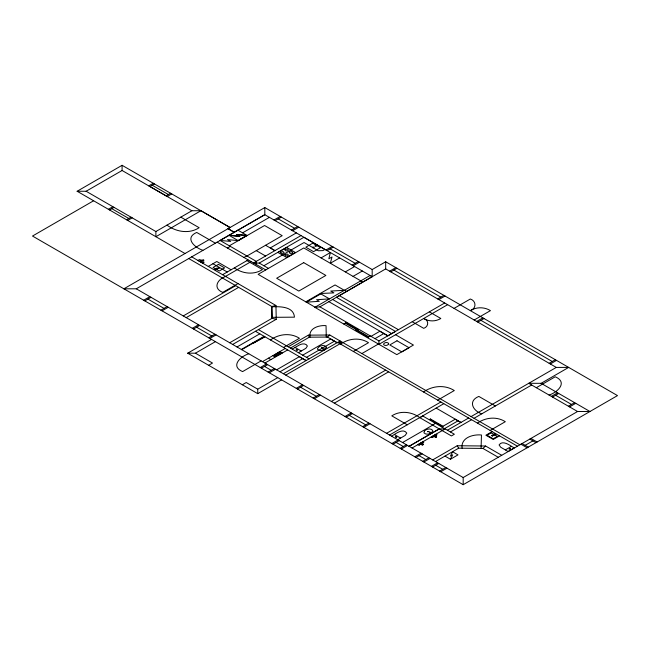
<?xml version="1.0" encoding="UTF-8"?>
<svg xmlns="http://www.w3.org/2000/svg" width="650" height="650" viewBox="0 0 650 650"><rect width="100%" height="100%" fill="white"/><g stroke="black" fill="none" stroke-linecap="round" stroke-linejoin="round"><path stroke-width="0.97" d="M211.543 339.414L187.679 353.194L257.741 393.648L257.741 389.179L277.737 377.634M444.689 302.981L378.95 340.933L378.95 344.338L396.833 354.64L413.441 345.053L395.59 334.742M93.608 200.761L32.5 236.047L463.182 484.697L617.5 395.598L385.678 261.763L372.19 269.547L264.826 207.561L264.81 214.703L136.273 288.803L123.882 288.803L230.076 227.516L200.956 210.706L191.88 210.754L155.886 231.53L86.117 191.254L77.139 191.254L122.086 165.303L230.051 227.508M462.093 448.207C460.631 437.637 473.086 434.127 481.463 435.004L481.081 448.386M450.434 459.249L452.725 454.797L450.418 456.121L452.571 451.75L457.998 454.878L450.434 459.249L445.014 456.121M322.351 348.238C322.822 346.726 319.889 348.887 322.156 348.351M290.428 348.083L309.311 337.188L327.47 337.074L329.777 335.01L519.919 444.787M435.5 461.565L458.689 448.175L482.893 448.411L485.599 446.014L501.702 455.301M470.316 310.627C476.507 308.652 476.507 300.974 470.316 299.008L454.058 308.392M298.48 352.641L305.849 348.343L307.409 346.019C305.906 342.964 301.519 343.655 299.057 345.158L292.281 349.066M397.824 439.717L405.194 435.419L406.762 433.095C403.008 427.611 395.233 434.208 391.625 436.142M153.262 183.251L148.777 185.851L167.286 196.503L171.771 193.903M149.947 186.518L154.432 183.926M166.124 195.829L170.609 193.237M220.041 240.443L264.81 214.703L372.19 276.697L372.19 269.547M86.117 191.254L122.094 170.487L191.88 210.754M108.371 209.284L112.864 206.692M109.533 209.958L114.026 207.366M126.539 219.773L131.032 217.181M127.701 220.447L132.194 217.847M200.956 210.706L155.886 236.722L155.886 231.53M242.58 232.854L269.409 217.36M229.32 245.806L264.574 225.509L282.189 235.682L246.992 256.002M273.983 220.001L280.183 216.426M227.378 248.072L230.319 246.374M275.145 220.675L281.344 217.092M143.666 300.227L149.857 296.644M144.828 300.893L151.019 297.318M208.276 266.427L216.791 261.511L231.107 269.774M243.807 257.562L246.748 255.864M291.452 230.084L297.651 226.509M292.614 230.758L298.813 227.183M160.907 310.18L167.099 306.605M222.592 274.69L248.032 260M296.327 232.895L270.294 247.926L274.942 250.607M162.069 310.846L168.261 307.271M225.534 276.388L250.973 261.698M225.68 276.477C217.49 279.102 212.444 288.259 222.739 292.394L237.998 283.587M300.974 235.584L253.354 263.071L259.236 263.071M263.859 265.744L304.062 242.531L318.297 250.754L322.928 250.607L324.927 249.454L303.916 237.283L259.236 263.071L268.418 268.369M183.259 315.933L235.698 285.659M186.209 317.631L238.639 287.357M316.908 244.717L314.746 245.968L315.673 246.504L317.842 245.253M325.934 249.998L332.134 246.415M192.327 328.315L198.518 324.74M327.096 250.664L333.296 247.089M193.489 328.989L199.68 325.414M321.059 257.912L330.354 252.549L328.851 258.798L332.012 256.969L330.338 263.266L339.649 257.912M208.715 337.781L214.906 334.206M209.877 338.447L216.068 334.872M187.679 353.194L195.423 353.194L215.418 341.648M352.105 265.102L358.304 261.527M353.267 265.777L359.466 262.202M345.304 271.903L354.591 266.541M229.718 342.753L272.049 318.305L276.234 319.296L275.949 305.5L191.653 256.831M305.793 301.827L335.059 284.944L344.354 290.306L330.728 291.054L333.881 292.882L320.206 293.516L329.477 298.894L316.534 299.723L319.321 301.332L306.361 302.161L320.799 293.881M232.659 344.451L276.234 319.296M353.048 276.38L362.342 271.009M237.023 346.97L259.789 333.824M208.626 365.292L212.493 363.049L195.423 353.194M241.337 349.464L264.111 336.318M447.631 304.679L378.95 344.338L314.852 307.328L370.094 275.486L372.19 276.697L336.424 297.318L395.501 331.427L387.952 335.79L328.868 301.681M241.727 349.684L253.581 342.842L253.191 342.615M314.852 307.328L319.898 306.841L385.678 268.913L556.286 367.412L568.669 367.412L541.125 383.313L528.734 383.313L577.566 411.507L589.956 411.507L541.125 383.313M389.61 271.18L395.801 267.605M270.489 339.974C278.842 333.921 290.542 332.556 299.431 338.276L283.489 347.482M248.779 353.762C240.541 356.346 229.929 366.153 242.588 371.597L261.129 360.888M390.772 271.854L396.963 268.271M262.446 361.652L285.236 348.489M288.186 346.791L308.352 335.148L329.777 335.01M264.899 363.066L287.69 349.903M260.26 367.543L266.451 363.959M261.422 368.209L267.613 364.634M343.817 324.058L346.767 322.359M242.352 384.759L246.228 382.525L257.741 389.179M268.166 372.101L274.357 368.526M269.327 372.775L275.519 369.2M276.616 369.826L299.358 356.696L306.101 360.588M302.697 355.168L330.671 339.024L337.082 342.721M279.988 371.776L302.729 358.646M306.467 357.346L334.441 341.193M356.273 329.542L355.648 329.899L368.176 337.131M357.817 330.436L358.434 330.078L345.914 322.847M283.351 373.717L337.163 342.672L342.493 342.347L285.756 375.107M340.104 340.974L337.642 342.396L517.457 446.209M340.608 344.102C348.701 338.325 359.962 337.212 368.509 342.688L353.332 351.447M257.741 393.648L281.613 379.868M367.323 337.626L370.264 335.928M371.02 336.359L379.836 331.264L387.766 335.847M437.669 298.927L443.869 295.352M438.839 299.601L445.031 296.026M374.985 338.65L383.801 333.556M296.286 388.342L302.477 384.759M297.448 389.009L303.639 385.434M361.896 353.551L378.406 344.021M313.162 398.084L319.353 394.501M314.324 398.751L320.515 395.176M331.394 401.456L385.678 370.118M474.183 320.011L490.441 310.627C484.575 306.987 476.889 306.808 470.909 310.286M334.344 403.154L388.619 371.824M476.661 321.441L482.852 317.866M477.823 322.116L484.023 318.533M345.044 416.488L351.236 412.912M346.198 417.154L352.398 413.579M362.651 426.66L368.851 423.077M423.532 391.974C432.477 385.637 444.884 384.548 454.293 390.553L437.677 400.148M363.821 427.326L370.012 423.751M386.563 433.306L440.871 401.984M389.537 435.021L443.812 403.683M419.9 417.739L422.849 416.041M391.869 443.527L398.068 439.952M393.031 444.194L399.23 440.619M432.559 425.043L435.5 423.345M402.626 442.496L432.705 425.132M400.197 448.337L406.396 444.754M549.161 363.293L555.352 359.718M401.367 449.004L407.558 445.429M550.322 363.967L556.514 360.392M441.773 426.969L455.219 419.209L460.85 422.459M409.077 446.306L439.229 428.894L445.144 428.919L412.051 448.021M409.11 446.323L439.262 428.919M444.592 428.594L458.039 420.834M421.127 443.966L418.901 445.25L417.95 444.706L422.849 441.878L423.792 442.423L421.549 443.723M434.436 436.28L432.209 437.564L431.267 437.019L436.158 434.192L437.101 434.744L434.858 436.036M421.419 444.137L421.842 443.893C425.514 444.803 421.062 445.673 420.184 443.422M434.736 436.451L435.151 436.207C438.823 437.117 434.379 437.986 433.493 435.736M447.411 430.219L468.634 418.015M471.087 416.593L556.286 367.412M450.393 431.941L471.575 419.713M474.037 418.291L531.676 385.011M414.822 456.771L421.013 453.196M536.331 387.701L555.246 376.781C568.165 382.314 557.546 392.389 549.055 395.046M415.976 457.446L422.175 453.863M477.474 423.118C485.542 417.349 496.779 416.236 505.31 421.696L490.157 430.446M422.711 461.329L428.911 457.754M423.873 462.004L430.073 458.429M432.656 459.916L457.218 445.738L485.599 446.014M551.363 396.378L557.562 392.803M431.438 466.367L437.629 462.792M492.148 431.6L485.883 435.216L493.236 439.457L499.501 435.841M552.524 397.053L558.724 393.477M432.599 467.041L438.791 463.458M439.611 471.087L445.811 467.512M440.773 471.762L446.973 468.179M568.417 406.226L574.616 402.651M569.579 406.892L575.77 403.317M505.31 449.914L511.501 446.339L514.288 447.948L508.097 451.523L500.711 447.233L499.094 444.933C501.906 440.383 508.349 444.161 511.501 446.339M136.273 288.803L463.182 477.539L577.566 411.507M525.176 445.323L532.87 440.887M228.028 228.67L234.203 232.253L228.004 228.678L264.826 207.561M265.769 269.929L217.084 242.133M275.949 305.5L271.806 306.507L188.711 258.529M271.814 306.792C279.858 306.491 293.727 306.345 294.45 317.168L272.033 317.33M236.73 234.544L247.309 235.503M229.125 235.292L239.899 236.373L236.649 234.577L247.171 235.511L237.884 230.132M239.777 236.389L228.971 235.292L238.266 240.654L227.516 239.59L230.669 241.41L220.033 240.435L256.295 261.373L256.295 264.769M312.91 247.626L313.601 247.414L312.796 247.569M423.727 318.484C428.87 321.693 435.671 321.693 440.814 318.484L429.325 311.846M152.189 185.218L168.366 194.529M393.868 270.059L440.773 297.139M480.919 320.328L552.256 361.506M278.241 218.879L294.556 228.296M330.192 248.877L355.209 263.315M360.799 280.849L303.794 247.943L258.131 274.341L315.088 307.198M555.628 395.265L571.512 404.438M412.238 321.717L423.727 328.348C428.561 326.796 429.293 320.613 424.231 318.768M265.574 245.269L274.869 250.64M339.357 295.612L398.401 329.704M256.287 250.64L265.582 256.002M332.646 299.496L391.723 333.613M180.83 217.141L199.152 227.719C189.174 234.203 176.174 231.961 166.993 225.119M246.943 260.634L262.454 269.588C253.817 275.153 242.466 273.772 234.366 267.889M215.312 243.165L196.722 232.448C184.048 237.908 194.683 247.731 202.938 250.315M495.381 405.974L478.847 396.427C467.716 400.863 472.769 410.898 481.788 413.822M319.898 306.841L378.95 340.933M345.296 323.204L368.794 336.773M530.936 438.425L537.128 442M529.774 439.099L535.966 442.674M212.924 263.746L227.232 272.009M522.08 443.536L528.271 447.111M520.918 444.21L527.117 447.785M111.776 208.658L128.781 218.473M77.139 191.254L185.023 253.533M327.47 337.074L337.163 342.672M436.158 408.111L460.915 422.402M325.301 349.521L323.765 348.627L322.831 349.164L324.374 350.058M482.893 448.411L498.274 457.283M422.63 415.919L454.358 434.233L451.417 435.931L419.689 417.617M419.786 417.56C411.718 411.694 400.4 410.312 391.796 415.854L407.266 424.791M295.067 347.457L301.267 351.041M258.391 329.591L309.108 358.873M435.63 434.501L436.589 435.037M255.45 331.289L306.166 360.571M431.901 433.128L430.267 432.185L429.333 432.721L430.974 433.664M433.916 435.492L435.248 436.264M431.762 436.735L432.705 437.279M279.809 351.626L282.262 353.039L279.061 352.056L280.759 353.909L277.558 352.926L279.256 354.77L276.055 353.795L277.753 355.639L274.552 354.656L276.25 356.509L273.049 355.526L274.747 357.378M422.321 442.187L423.28 442.723M420.599 443.178L421.931 443.942M418.446 444.421L419.396 444.966M268.426 358.199L270.879 359.613M394.412 434.533L400.611 438.108M147.924 299.106L164.003 308.392M196.584 327.202L211.811 335.993M264.517 366.421L271.261 370.313M300.544 387.221L316.257 396.297M349.302 415.366L365.755 424.872M396.134 442.406L403.301 446.542M419.079 455.658L425.807 459.542M435.695 465.254L442.707 469.3M360.498 281.019L362.594 282.23M344.508 290.233L346.604 291.444M457.218 445.738L458.689 448.175M308.352 335.148L309.311 337.188M310.034 337.179C308.336 328.217 318.947 324.992 326.048 325.658L326.267 337.082M385.678 261.763L385.678 268.913M122.086 165.303L122.094 170.487M463.182 477.539L463.182 484.697M423.312 444.267L422.069 444.982L423.296 444.251M436.621 436.581L435.386 437.32L436.621 436.573M200.558 260.447C200.712 264.127 202.597 258.473 200.558 260.447M280.711 252.086L280.711 252.85L281.669 253.403L283.449 253.256L284.082 252.468L282.994 251.534L280.711 252.086M285.041 249.584L285.041 250.347L286.008 250.9L287.787 250.746L288.421 249.966L287.324 249.023L285.041 249.584M285.041 254.589L285.041 255.352L286.008 255.913L287.787 255.759L288.421 254.971L287.324 254.036L285.041 254.589M289.38 252.086L289.38 252.85L290.347 253.403L292.118 253.256L292.76 252.468L291.663 251.534L289.38 252.086M388.635 343.858C387.912 345.621 384.946 346.027 383.695 344.646L383.589 344.11C384.329 342.355 387.278 341.941 388.529 343.322L388.635 343.858M219.156 267.767L218.278 267.767L219.156 267.767M219.481 267.767C217.799 269.36 217.799 266.183 219.481 267.767M491.823 435.402C492.009 437.336 494.463 434.558 491.823 435.402M313.934 247.414C312.244 249.007 312.244 245.83 313.934 247.414M492.903 435.663L492.026 435.663L492.903 435.663M424.409 430.942L423.946 432.859C426.197 435.337 431.275 434.127 432.697 431.218L432.608 430.284C430.576 427.96 426.433 429.016 424.409 430.942M326.178 347.652C324.716 350.391 319.824 351.821 317.606 349.399L317.566 348.498C319.02 345.751 323.911 344.329 326.137 346.743L326.178 347.652M428.659 431.543L427.895 431.608L428.659 431.543M428.951 431.519L427.602 431.624L428.951 431.519M322.246 348.034L321.498 348.108L322.246 348.034M203.832 260.179L202.272 261.17L204.124 262.243L202.654 263.096L198.006 260.414L199.485 259.561L201.508 260.553L203.093 259.748L203.832 260.179M246.277 235.82L238.94 240.053L246.277 235.82M218.473 264.355L213.086 267.467L219.237 271.017L224.624 267.906L218.473 264.355M216.897 268.174L214.727 269.425L215.654 269.961L217.823 268.71L216.897 268.174M286.666 247.463L277.997 252.468L286.666 257.473L295.336 252.468L286.666 247.463M312.772 243.173L305.809 247.195L313.552 251.664L320.515 247.642L312.772 243.173M303.713 262.641L276.664 278.257L298.829 291.054L325.877 275.438L303.713 262.641M264.55 336.668L252.696 343.509L264.932 336.887L264.55 336.668M296.514 349.635L296.051 349.903L297.497 350.204L296.514 349.635M397.004 340.771L389.789 344.939L401.863 351.91L409.077 347.742L397.004 340.771M395.858 436.702L395.387 436.979L396.841 437.271L395.858 436.702M430.414 418.982L429.796 419.339L442.447 426.636L443.064 426.278L430.414 418.982M491.262 432.819L487.053 435.248L493.179 438.791L497.388 436.361L491.262 432.819M494.934 433.81L492.765 435.061L493.699 435.598L495.869 434.346L494.934 433.81M510.055 448.516L509.072 449.077L510.526 448.784L510.055 448.516M272.049 318.305L271.806 306.507L272.049 318.305"/></g></svg>
